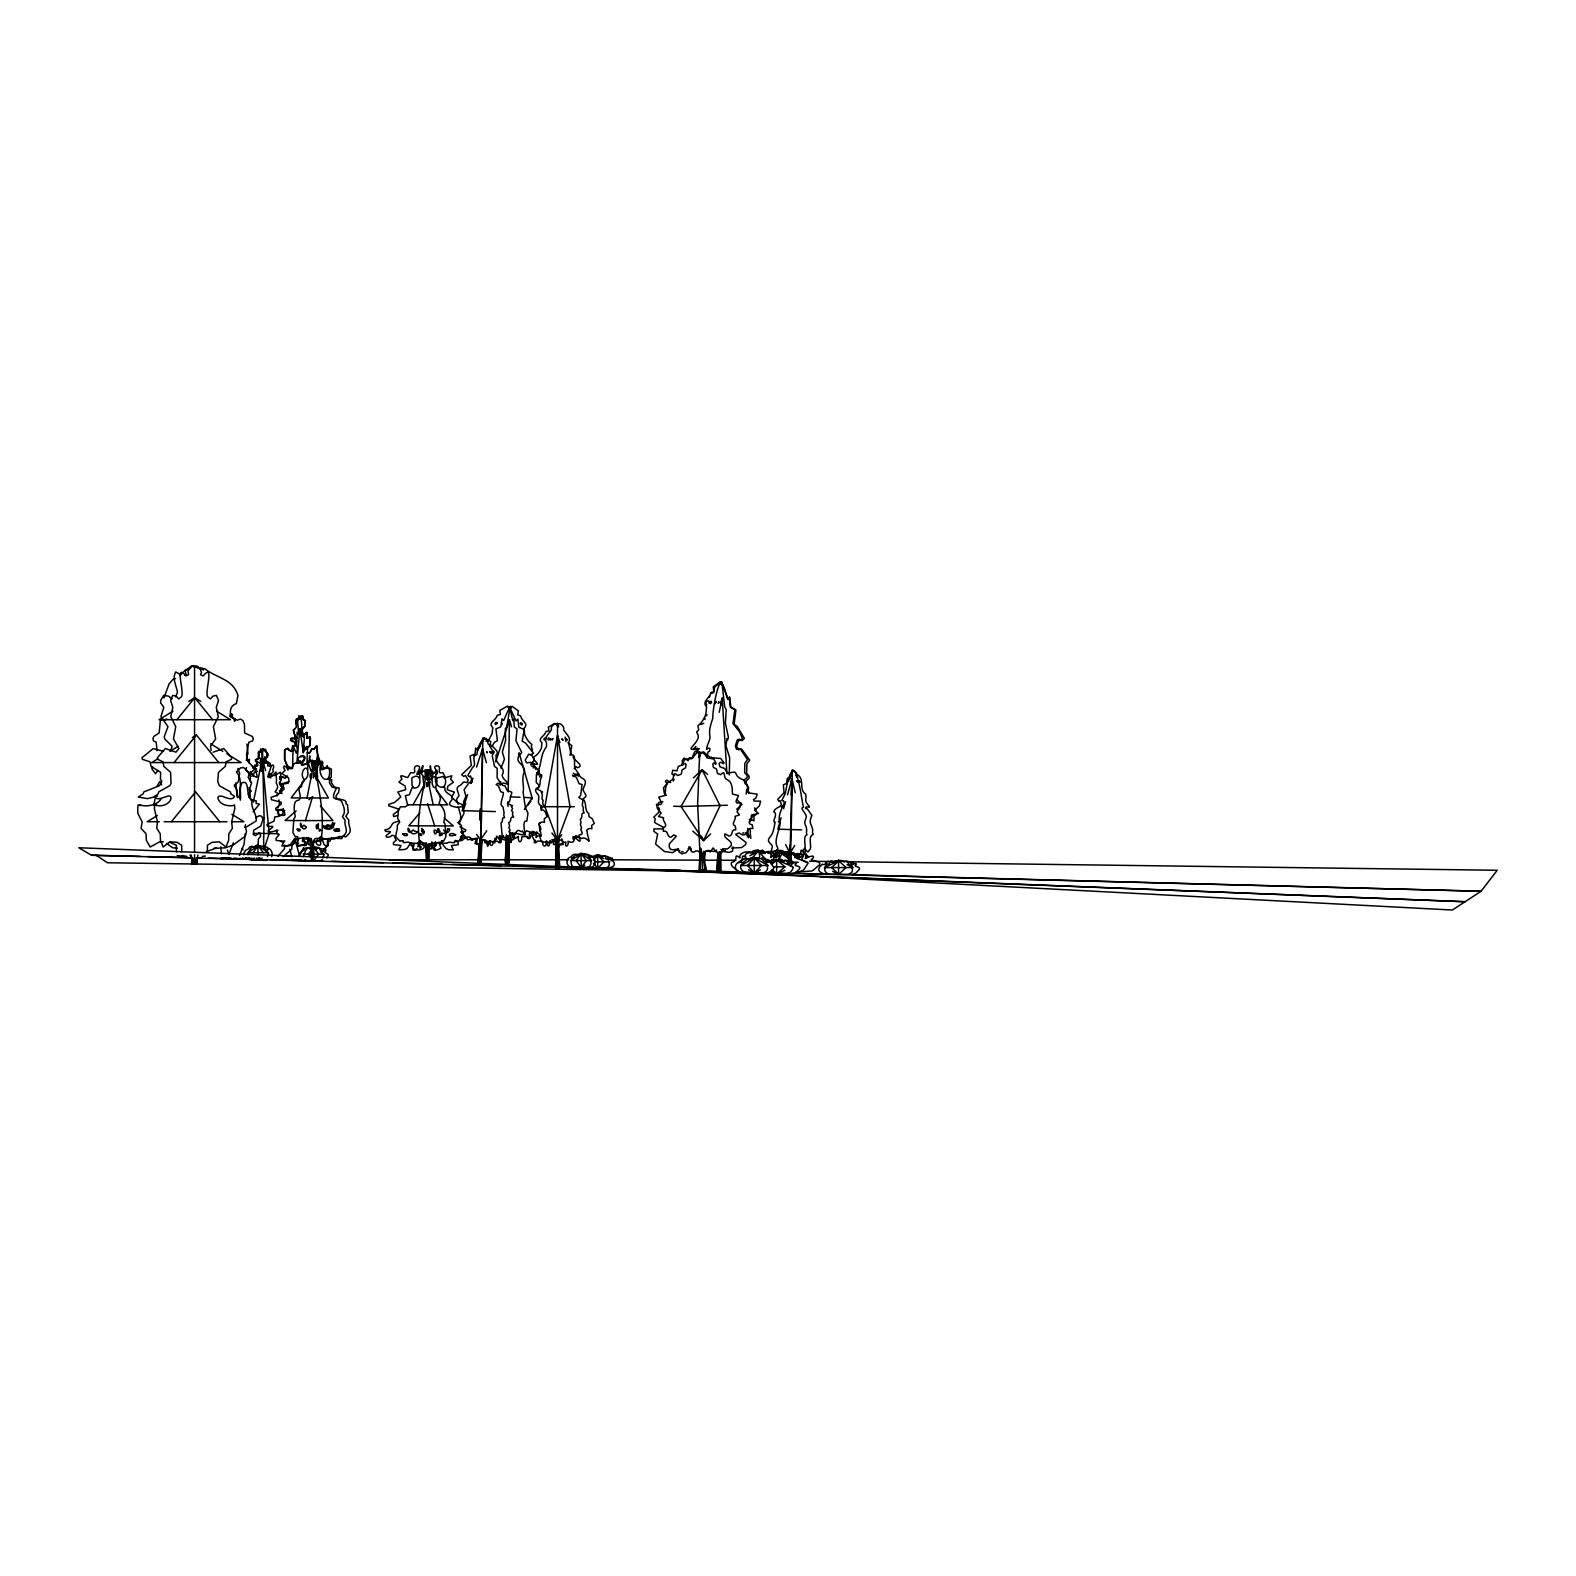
<?xml version="1.0" encoding="UTF-8"?>
<svg xmlns="http://www.w3.org/2000/svg" width="1576" height="1576" viewBox="0 0 1576 1576"><rect width="100%" height="100%" fill="white"/><g stroke="black" fill="none" stroke-linecap="round" stroke-linejoin="round"><path stroke-width="1.5" d="M306 749.191L309.92 745.842L310.511 738.829L310.019 736.544L306.749 738.159L306.887 732.367L303.971 735.243L302.75 734.554L302.159 728.447L305.173 725.649A2.285 2.128 -88.5 0 1 305.153 722.754L305.311 720.685L302.75 719.365L302.848 716.272L301.036 715.957C301.843 721.414 296.071 716.686 295.677 721.178L296.386 727.225L293.333 730.18L295.874 739.597M319.967 840.461C323.671 849.661 311.969 844.086 317.899 839.24M480.956 835.635L481.015 836.482M229.741 716.272L230.648 713.869L230.923 717.612M579.377 836.698C582.234 847.238 575.713 835.93 572.896 836.797M758.017 849.897C764.222 866.445 751.023 852.715 749.408 860.082M782.799 861.323C786.483 859.038 791.841 861.343 792.413 862.643C788.965 867.411 795.88 859.688 796.254 863.786C791.704 866.406 801.495 865.322 799.662 868.711L795.604 872.769L791.566 873.754M789.852 861.855L790.285 853.778L790.108 857.994L790.147 856.832M791.999 788.197L791.113 834.492M792.098 781.105L792.098 784.139M192.863 857.915L193.336 864.239M229.446 857.856L226.648 858.605M300.346 859.669L296.052 860.358M425.343 778.111L424.239 787.941L422.939 777.992L423.826 776.357L425.343 778.111L425.185 770.25L426.919 779.785L427.884 769.64L428.692 771.629M482.611 752.008L482.749 750.944L482.571 752.54M718.38 870.425L718.774 852.557M790.522 851.395L790.6 849.72M790.659 850.114L791.014 837.092M263.803 848.459L263.606 837.27M303.912 779.096C298.652 773.363 307.497 761.661 307.872 772.673C308.305 781.243 300.957 778.209 301.587 786.7C295.244 787.586 303.419 796.609 298.691 800.293C292.525 799.682 294.042 811.896 295.342 816.526L293.826 818.988L292.919 832.542L295.539 837.171A4.886 2.443 -89.7 0 1 297.687 836.915C296.603 840.166 300.563 837.349 302.316 838.255L306.296 839.181L308.147 837.585L307.734 840.816L312.245 841.702L311.91 856.871M719.917 851.769L719.759 871.626L717.907 871.508L718.518 852.498M230.608 857.876L221.27 858.526M230.805 857.896L220.384 858.447M261.852 771.275L262.049 751.555L263.251 749.092L266.896 753.348L266.58 756.874L264.138 758.706L264.61 763.375L267.959 761.681L267.821 766.133L270.501 764.892A3.231 2.443 -88.5 0 1 270.816 767.354C269.122 773.698 264.216 781.499 273.475 774.722L275.958 771.925L276.549 780.672C274.815 785.144 280.922 784.887 275.071 791.743L277.534 793.142L277.021 795.959M322.942 860.989L291.343 860.299M301.371 859.669L291.442 860.24M427.273 860.004C428.357 853.916 427.313 840.835 423.905 843.318C422.092 840.993 419.984 844.125 420.398 841.032A4.57 1.182 90 0 0 419.354 841.21C416.852 822.317 420.26 803.287 423.629 787.133M480.306 819.481L480.365 810.222M413.582 787.173L412.006 785.478L411.888 778.032C422.604 769.935 422.604 791.96 412.124 787.468L409.445 794.678L405.327 795.663L407.672 805.297L405.15 806.873L400.363 806.794L398.393 811.029L397.684 818.476L399.733 821.982L397.191 825.568C397.782 829.193 396.482 830.985 395.99 834.689L395.812 836.895L400.068 841.288A4.57 3.96 89.4 0 1 403.515 841.091C401.683 844.835 407.967 840.402 410.115 843.061L417.443 843.377L419.216 841.82C422.407 849.031 431.883 839.614 426.564 860.004M480.365 841.978L480.483 840.894L480.266 846.076L481.468 819.441M511.747 839.732L511.038 842.668L511.057 838.629M600.259 856.792C597.954 852.931 593.62 857.817 592.438 856.379C585.799 858.605 595.59 855.236 593.423 858.112C595.669 859.885 596.752 866.209 590.645 867.47L571.812 867.47C563.597 865.815 567.498 855.019 571.832 857.62C569.606 855.866 575.575 852.458 577.092 855.256M286.871 765.365L284.507 759.396L284.547 750.077L287.738 748.364L291.383 751.417L292.663 745.881L294.909 746.059L295.599 744.64L294.377 741.666C288.408 742.71 290.89 734.514 295.342 739.42L296.347 737.903L297.253 738.888M719.661 851.71L719.405 871.528L718.262 871.607M756.48 814.024L753.86 816.447L753.998 820.86L751.693 819.914L749.152 821.982M790.128 846.036L789.911 858.112M832.01 861.264C828.07 860.24 830.69 867.352 826.691 863.451C825.135 867.982 822.219 871.686 829.429 874.286M264.098 817.688L263.704 837.171M481.488 818.634L482.847 737.962L482.689 741.134M507.984 806.38L508.043 801.573M590.251 857.127L591.808 856.241L589.148 856.576M720.725 871.607L720.528 851.749L720.567 871.567L717.1 871.548L717.907 852.518L716.962 871.508M790.206 853.995L790.364 855M263.488 859.767L252.731 860.141L251.667 857.994M790.482 851.552L789.931 856.457M791.053 835.575L791.073 834.472M476.563 767.098L482.532 748.758L480.542 842.707M508.181 791.96L509.462 719.759L511.53 726.851M207.343 851.828L207.461 845.229L211.972 842.352L219.222 841.801L225.959 847.021L228.658 840.303L228.855 833.743L232.362 828.365L231.633 821.884L234.765 808.724L234.528 804.942L232.657 805.671C226.629 806.242 219.202 804.469 217.784 797.535C220.482 792.728 228.402 801.278 233.386 797.968L234.528 796.294L230.923 793.969L230.411 791.881L219.32 785.695L217.705 781.322L218.512 772.339L225.348 766.35L225.998 761.878L231.436 759.317L231.751 757.741L223.772 748.561L213.115 752.185M309.782 839.24C312.541 845.485 306.63 848.203 308.482 838.905M313.604 841.584L313.171 857.679M485.034 842.569L484.403 840.047L482 839.752L480.719 864.633L478.375 864.574L479.045 849.937M479.557 864.613L480.286 839.85L476.582 834.413M790.679 783.351L791.979 778.8L790.049 853.365L785.616 844.578M249.067 787.527L250.742 791.546L248.338 794.127L249.146 797.239M507.728 861.264L507.649 864.83M561.608 843.436L558.18 845.031L558.85 868.278L558.515 842.963L559.657 839.85C564.11 840.579 562.002 843.14 565.942 842.077C564.11 848.656 569.212 846.45 568.069 841.249C578.156 846.292 571.497 831.123 579.042 837.408C577.663 831.813 585.228 837.861 580.677 829.469C583.317 827.695 578.885 825.174 581.032 822.554L580.283 819.303C583.514 817.865 579.85 812.408 584.144 813.078L583.337 810.97A4.038 2.857 -90 0 1 583.494 807.661L582.293 805.553L582.943 799.997L578.786 797.456L580.658 795.427L582.076 784.533L579.042 783.666L576.422 777.342L573.763 775.747L575.772 774.013L578.392 776.141L579.121 774.565L574.629 767.926L574.432 757.209L573.428 755.18L571.379 754.963L568.503 742.749C572.127 737.785 565.173 733.49 563.519 729.491C565.39 726.93 558.436 720.508 556.998 725.551M792.196 779.115L792.255 770.014L792.275 772.595M790.541 849.76L790.443 852.557L790.62 849.267M315.062 769.364L317.012 767.65L317.603 777.342L316.224 779.943L315.239 760.952L313.447 771.058L312.363 760.144L311.398 762.922L312.678 769.049L311.083 771.058L307.497 760.952L307.832 769.364M426.643 849.661L426.978 860.772M479.892 848.676L479.616 859.058M506.684 862.151L506.448 834.788M532.491 762.055L534.303 765.227L533.299 767.926M699.232 756.224C699.192 748.876 705.575 753.545 706.895 757.859L713.81 759.021L716.134 763.414C715.346 766.547 714.736 760.4 712.785 764.084L713.396 767.354L716.568 769.127L717.395 773.402L720.764 774.683C726.359 768.576 722.576 778.721 727.186 779.568L729.984 781.657C732.938 786.109 732.032 790.541 732.505 794.068L738.455 795.585L735.953 801.514L736.918 803.031L740.779 802.676L740.011 807.286L736.957 811.66L739.459 814.93L734.987 816.368C736.859 819.165 730.22 824.327 735.283 826.041L735.834 829.803C730.437 829.055 733.47 835.674 729.077 836.088L725.098 833.881C722.379 838.629 733.431 840.284 731.047 845.8L727.659 848.873L722.734 848.814L722.281 852.104L720.094 853.089L716.312 852.045L713.041 847.908L710.421 851.907L707.762 850.764L704.314 851.769L703.625 860.772L705.063 869.755L700.374 869.716L700.512 849.74M789.852 860.161L789.793 862.289M791.034 836.245L791.053 834.689M804.587 849.503L804.607 848.341M792.058 785.478L792.019 786.897M480.325 808.744L479.912 820.15M541.336 810.458L540.883 806.715L544.035 806.479L542.971 804.115A4.452 3.861 86.6 0 1 543.247 800.47C540.075 798.145 544.134 795.525 541.356 792.807L542.656 792.019L537.081 788.985C541.849 785.754 538.834 780.987 541.592 777.027L541.75 774.939L536.687 772.555M791.802 781.302L791.664 783.942M479.971 846.174L480.03 840.757M499.592 837.585L500.774 842.451L501.05 837.289M561.864 838.787L563.262 844.46L560.307 844.933C555.973 847.001 560.642 862.052 559.401 868.278L555.599 868.278L556.092 842.963L554.457 839.85L551.777 839.791M789.812 850.311L789.537 854.074L789.812 845.347M428.16 843.85L427.864 860.772M791.428 795.506L791.979 778.8L795.23 792.728M192.489 864.239L191.287 854.98M422.585 843.653C428.593 850.016 415.729 851.67 412.459 848.085L414.212 844.756L410.725 842.963L406.943 848.538A8.55 8.254 -88.5 0 0 404.618 849.543L398.846 849.799L401.053 845.504L393.507 844.598L393.409 842.687L396.246 840.205C394.236 838.511 396.009 834.985 392.01 835.398C390.848 836.876 385.352 838.708 386.14 835.536C396.6 828.03 384.642 834.177 384.997 829.803C391.813 829.528 390.868 823.598 394.158 822.475A13.77 13.297 -88.5 0 0 398.925 820.761M481.251 742.808C479.045 751.299 477.489 745.96 476.996 754.668C470.003 755.436 477.666 764.951 472.701 767.276L467.895 775.274L469.313 776.85L470.574 775.944L472.189 781.558L470.968 783.095L469.234 782.484L464.073 789.734L465.925 796.294L463.383 802.085L465.728 803.366L463.62 809.473L463.955 813.433L459.187 823.105L461.512 825.686C460.842 829.39 462.32 831.064 462.832 834.827C463.403 837.624 459.522 840.56 458.281 841.407A4.57 4.413 -88.5 0 0 454.42 841.19C456.469 844.972 449.377 840.481 447.072 843.14L438.877 843.416M509.028 839.811L508.733 864.81M514.19 834.689C515.667 842.274 511.156 835.812 512.811 832.798M658.472 807.365L659.635 809.434L658.453 812.605L653.764 817.195C657.487 819.284 652.425 821.667 655.715 823.204L663.279 827.262L662.019 828.956L653.961 828.858L653.882 831.419L657.665 834.059L655.577 844.066L664.363 851.493L672.716 852.695L678.468 848.637M791.329 794.481L791.664 784.218M714.558 703.822C715.543 703.251 717.316 698.838 715.228 703.664M432.119 778.13C440.531 770.112 436.04 796.826 432.238 784.099C432.415 780.061 431.154 776.022 432.691 772.181C431.568 767.019 429.618 778.327 429.46 779.706C425.52 778.741 431.489 765.66 423.885 770.999C407.317 781.164 426.564 765.266 416.399 765.818C411.297 767.729 418.822 774.289 410.686 772.634L407.77 777.539C404.461 777.106 397.979 772.89 401.998 779.115L398.886 782.129L405.012 785.971L405.761 789.675L397.782 791.999L400.796 796.983L394.552 802.46L388.878 804.331L388.681 805.809L398.255 808.921L398.334 810.714L393.271 814.556L393.724 816.604L397.27 815.619M505.443 862.17C504.497 856.359 509.009 841.722 504.911 839.929L502.094 839.299L503.197 835.674M506.723 839.811L506.822 837.92M478.454 861.816L478.769 856.379M790.62 861.855L791.29 853.66L793.516 852.931M478.809 853.857L479.399 843.751L475.026 843.653L476.385 838.727L472.958 838.649M302.75 838.058L304.818 842.254M237.917 768.458L239.631 773.402L238.764 779.529L238.074 782.149L234.194 785.36L236.971 790.009L236.873 795.23L240.596 798.717L240.34 788.138L241.719 782.917C250.722 778.741 244.93 797.83 252.14 800.076C250.091 808.035 257.164 813.61 256.139 821.017L245.541 827.479L246.506 831.675L245.324 836.147L233.169 845.051L225.427 847.809L215.774 848.302L206.357 851.651M279.76 779.391L279.858 776.495L285 778.071L287.285 775.904M506.723 848.341L506.29 864.791M795.033 855.177L794.757 857.6L796.038 856.773M425.678 771.629L426.84 769.64L429.696 772.043L427.51 777.933L431.135 779.726M336.653 837.427L334.565 838.925L323.395 839.161L321.346 837.211A4.886 1.261 89.9 0 0 320.243 836.955C320.657 840.106 318.982 837.309 317.209 838.59C312.481 836.383 312.206 849.149 312.856 856.871M436.769 843.731L434.818 846.726M458.202 804.312C458.045 800.766 454.144 801.475 459.01 795.703C458.163 790.797 454.302 787.645 460.822 785.025L463.639 781.991L466.988 782.523L468.249 780.376L465.531 775.51L463.679 776.357L461.63 774.742L471.362 765.404L470.042 756.125L475.046 753.801L475.637 748.088L477.154 749.526L482.118 739.971L484.659 737.962L490.747 741.626L490.136 744.759L491.791 745.684C493.899 748.206 500.203 752.028 495.928 755.357L496.322 760.322C499.099 766.291 506.054 769.088 502.094 775.136C502.212 779.076 507.984 781.538 507.767 784.237C507.157 784.257 500.203 780.967 502.409 785.301L504.931 785.794L507.137 790.384L511.747 792.235L511.589 793.89C509.087 797.042 511.707 800.943 507.393 803.425L512.476 805.769L511.274 806.4L512.594 808.547L511.53 810.596L512.968 812.467A3.526 3.526 0 0 0 512.692 815.363L513.658 817.215C508.812 816.033 512.535 821.549 508.733 822.534L509.56 826.238C506.92 828.227 512.495 830.276 508.989 831.419L510.407 834.197C512.161 840.343 504.3 831.655 506.802 838.294L504.261 837.979C503.335 833.054 501.129 840.402 499.966 841.052L500.478 842.668L499.08 842.825L497.799 841.269L493.17 841.308C493.249 847.238 489.092 846.627 490.018 841.131L487.26 842.746L487.772 846.174L490.156 841.032L494.864 842.924L494.923 838.333L496.184 839.594L496.578 836.147L499.04 839.259L499.375 835.674L502.251 836.777L500.991 822.869C503.926 821.766 500.794 816.821 504.596 817.629L503.926 815.738A3.526 2.561 89.9 0 1 504.143 812.861L502.961 806.774C499.001 805.198 502.429 799.288 503.276 794.245L503.394 792.61L500.715 791.704L498.509 786.069L496.144 784.553L497.996 783.134L500.281 785.104L500.971 783.764L497.11 777.776L497.189 768.399L494.49 766.31L492.204 755.515C495.356 751.831 490.629 749.349 489.584 745.271M262.148 857.974L260.926 860.358M479.124 848.715L479.36 843.712M298.376 719.543L300.563 718.065M320.854 769.344L326.291 767.532L329.463 769.305C331.295 785.991 318.096 779.785 320.243 766.35C325.739 757.268 314.471 763.848 316.894 770.171M245.541 824.681L244.773 827.42M477.626 750.55L477.883 747.615L478.139 749.565M421.816 772.673C424.693 757.623 421.639 770.999 418.861 772.713L418.605 773.974M296.879 762.705L299.854 728.782L301.489 735.894M799.564 854.231C804.509 857.147 803.504 851.296 805.119 852.537C806.242 845.504 806.735 855.847 809.473 849.937C812.881 848.046 807.01 836.166 813.255 834.433L812.586 832.916A3.349 3.349 0 0 1 812.783 830.572C811.857 823.322 808.055 823.913 811.896 815.442L807.326 808.882L805.592 808.488C805.159 804.371 813.058 810.34 807.424 804.193C804.233 800.628 806.853 797.614 805.631 794.107C798.362 789.182 805.178 778.958 797.22 774.584C789.95 761.878 786.404 788.808 785.144 793.871L781.814 800.391L783.666 800.923L784.218 803.405C782.228 807.444 776.87 817.747 780.219 823.243C778.721 833.192 773.343 841.308 777.855 848.085A6.856 4.728 -87 0 0 777.244 851.808C775.924 857.935 780.475 847.277 783.666 851.552L784.159 853.168L787.448 852.064L786.503 856.063L789.517 856.142L789.182 862.269L789.497 856.103L787.468 856.024L788.079 851.808L781.499 852.931L780.77 851.316C777.244 848.282 774.171 857.364 777.5 855.729L775.293 857.639L781.184 855.039L779.234 858.841L781.795 859.59L782.366 861.461M321.819 769.856L327.867 767.453L331.413 769.206L331.255 777.185L328.616 778.977M436.276 778.17L443.053 776.515L445.516 779.391C447.032 792.275 433.144 787.626 435.626 776.633L436.887 770.309L433.203 773.737L431.903 777.421M706.915 757.17L708.077 751.85L709.495 751.299C711.603 745.527 706.363 749.329 706.56 749.29C706.639 745.33 709.791 741.488 710.027 737.115C708.55 729.846 710.973 724.014 712.884 717.986C711.958 713.967 719.464 667.81 723.384 688.436M430.938 771.314L430.346 765.759L430.504 771.629M220.699 846.883L221.507 853.818M508.221 835.694L508.004 839.831M721.473 705.299L722.202 698.109L720.843 702.738M431.253 844.027C433.164 852.754 427.391 848.676 430.169 843.672M409.898 842.845L411.553 845.997C416.576 843.653 409.327 852.439 415.69 849.661A8.55 4.275 -89.7 0 1 416.891 848.637M536.864 831.773L536.096 833.743L533.712 831.419M260.986 771.078L262.266 758.962L265.654 770.664M307.596 764.577L308.463 763.178M308.916 762.272C312.481 755.239 318.391 771.629 321.622 761.011L323.021 762.942L321.13 766.31L321.819 769.305M429.499 843.83L428.593 860.772M317.544 755.357L316.559 745.862L313.565 749.447C310.354 747.221 311.083 755.456 307.123 752.816L310.078 752.678L311.693 748.955L313.742 749.329L316.796 745.724L317.781 755.219L316.106 761.72L317.722 762.449L318.332 760.538L319.711 761.622M511.767 837.861C511.865 835.516 514.032 837.25 513.717 839.535L508.181 839.437L508.26 862.19M304.464 843.672L304.306 845.701L305.961 845.485A9.161 2.364 89.9 0 1 306.63 844.421L308.206 838.491M299.144 733.648L299.854 728.782L303.321 753.033M749.033 793.201L747.221 786.109C742.197 777.855 754.136 780.849 746.65 773.304L746.906 763.789L749.683 760.184L741.685 749.112L740.03 749.171M327.552 840.875L327.335 845.82C322.095 852.99 319.396 845.425 312.718 847.553M327.906 840.638L327.709 845.603L324.242 849.385M788.946 862.289L787.98 851.69M301.745 735.834L301.784 728.644M704.925 719.523L705.083 718.479M239.493 855.512L244.083 844.244L245.167 833.586M266.639 761.523L264.65 756.815M461.847 835.654C458.813 848.124 465.452 832.758 470.889 838.136L471.598 840.106L477.292 838.432L476.582 843.79L478.316 843.79M284.665 844.953L284.468 848.774L277.908 856.359M301.824 730.259L305.094 726.142M702.6 869.656C701.694 849.503 700.414 833.783 699.35 869.794L706.403 869.656L704.314 860.713L705.457 851.67C709.003 848.065 713.495 853.877 716.627 850.154M296.505 719.05L296.623 725.019M320.618 763.198C314.767 745.31 319.77 762.942 317.131 768.497M559.933 742.473L557.51 735.598L544.902 806.695L557.51 840.52L561.706 834.886M257.893 765.187L255.253 759.967L258.484 757.76L258.641 751.457L262.305 751.732L262.502 748.797L264.079 817.688M540.647 822.573L539.071 824.307L540.903 828.818L540.135 831.045M532.412 831.301C532.353 837.683 529.162 828.7 529.3 836.344L529.871 838.393L528.334 838.55L526.916 836.58L521.873 836.56C522.03 844.046 517.42 843.101 518.425 836.304L515.431 838.314C512.574 837.979 516.16 832.916 511.215 834.571M438.896 831.458L440.177 831.202M306.985 798.027L312.6 769.935L328.419 798.008L291.146 797.909L304.01 781.125M253.362 802.164L262.266 758.962L269.161 833.428L264.335 848.44M530.679 764.833L531.467 763.414C536.431 764.202 540.371 766.054 534.382 760.341L531.191 754.116M719.208 712.293L722.202 698.109L726.93 773.56M743.774 832.778L742.67 833.133M283.128 856.674L291.777 849.188L292.013 845.366L294.436 843.16L293.904 840.973M533.121 832.62C531.329 839.299 538.5 830.158 535.958 837.408C543.503 831.123 536.845 846.292 546.931 841.249C546.695 847.967 550.201 847.317 549.492 841.151C554.043 845.8 550.497 838.649 555.343 839.85L556.505 842.963L556.17 868.278L556.86 845.78L556.742 844.421L553.432 844.46L554.417 838.787M788.552 781.44L788.946 778.071L789.044 779.273M794.304 853.483L794.954 855.295L796.845 853.975L797.338 857.974L799.584 853.759L803.839 854.665C810.537 852.025 802.026 858.428 807.601 855.709L808.074 856.654C797.889 862.525 817.53 851.493 812.763 858.605C806.597 861.501 822.711 860.122 819.421 864.988L812.31 870.878L795.545 872.316M296.012 745.35L297.096 740.621M298.75 733.51L299.854 728.782L300.267 733.648M460.625 837.388L460.153 840.816L462.241 837.723M280.429 793.339L281.868 786.582L279.582 782.287M280.173 793.477L281.198 788.67M796.372 854.941C798.776 853.502 800.431 856.851 800.844 851.71C800.982 846.706 803.878 856.477 803.327 849.444C807.858 850.981 801.711 836.364 806.991 834.709L806.538 833.192A3.349 2.423 89.9 0 1 806.695 830.847C806.991 825.312 803.051 824.366 805.691 818.85C808.921 814.713 798.244 807.739 803.445 807.227C801.967 801.14 800.234 785.656 796.865 775.963M486.314 840.52L485.881 842.214L487.26 842.746M479.163 747.654C480.01 741.488 487.004 733.923 488.048 743.714L489.939 745.665M535.249 840.244L535.19 842.254M801.711 829.843L777.874 829.212L781.085 817.747M783.646 808.587L785.577 801.711M787.507 794.836L791.979 778.8M500.4 783.449L500.833 781.913M489.112 840.954L487.398 845.76L487.299 841.249L485.29 842.845L484.423 840.146L481.448 840.717L480.66 864.574L478.316 864.515M152.498 766.704L151.887 768.911L155.551 773.737L157.856 770.467M234.292 720.941L234.489 718.853L232.066 717.553M296.13 810.891L285.118 820.466L305.429 820.604L312.619 796.55L308.955 799.741M419.925 778.13L419.393 770.27L423.846 777.401M789.3 779.391C791.132 777.362 790.856 768.635 794.363 771.137M272.786 775.963L270.776 774.328L268.137 776.594M314.609 770.29C310.236 770.565 317.958 755.062 311.477 762.764M260.119 765.975L262.266 758.962M463.048 831.123L462.438 833.862M197.847 854.98L196.645 864.239L191.622 864.239L191.858 857.955L189.928 854.98M256.947 760.065L257.834 758.942M234.844 721L235.08 718.912L232.381 717.592L232.46 714.499L230.569 714.184L232.145 714.48M495.376 811.561L462.359 810.655L467.599 794.6M471.322 783.154L472.82 778.564M495.691 761.898L509.462 719.759M464.112 803.228L462.359 810.655M471.027 782.799L472.564 778.268M429.007 783.587L429.559 782.07L429.578 786.582M274.638 775.609L280.37 772.181L281.395 779.49L279.484 783.745L281.316 785.065M175.704 696.947L177.497 692.041C176.216 685.639 172.06 678.271 175.685 671.947L180.767 674.705M691.805 758.706L694.563 751.988L698.365 749.999L697.597 748.245C680.517 752.776 702.6 741.744 697.498 733.884L696.69 732.052L698.72 729.846L697.872 725.728C701.734 722.813 703.507 719.759 705.851 714.46L706.58 707.053C701.675 701.221 709.436 698.857 710.815 692.613L713.79 691.608L713.278 686.88L720.409 681.817L724.605 688.87M300.563 717.178L302.809 716.292L302.789 719.345L305.389 720.646L305.153 722.754A2.285 2.108 88.9 0 0 305.094 725.689M233.346 842.825L228.953 854.31L227.338 850.035M500.991 768.162L504.438 759.258L502.35 751.969L505.64 740.464L505.305 728.723L506.802 726.733L510.269 706.206L511.136 708.176M417.876 846.785L419.748 843.022L420.004 847.179M309.566 762.134L309.723 755.869L309.093 761.779M258.976 857.896L257.4 859.255L256.336 857.974M316.067 773.658L316.165 778.347M700.69 724.487L703.743 723.325M314.077 765.7L314.767 764.084M459.463 824.622L459.246 822.731L457.592 822.613M253.125 811.817L259.449 804.134L256.021 803.386L256.238 800.825L250.86 800.017L249.343 789.477L251.628 783.036L248.161 777.283L249.363 773.264L245.876 769.797L246.526 767.63M481.33 742.552L484.147 737.982L488.245 741.409M720.882 684.122L721.867 681.915L724.724 706.777L726.221 709.889L725.413 723.226L728.427 737.351L727.659 739.774L727.048 738.455L725.925 745.684L729.668 757.839L729.235 774.978M492.48 753.426L492.52 751.122M311.615 845.406L310.334 848.637M441.477 841.072L442.009 842.786L439.566 844.795L441.122 848.144C431.883 853.128 434.267 847.139 435.37 841.939M690.583 847.12L688.141 848.755M281.651 784.336L282.931 783.883M298.061 844.027L298.534 842.983M688.18 759.967L689.461 757.603L691.096 758.726M673.267 781.066L674.134 779.194M781.46 807.523L782.681 805.533M300.602 853.956L303.636 847.455M692.77 831.104L703.625 840.56L720.055 805.71L702.128 769.679L693.42 777.914M327.572 767.768L327.256 765.64L325.168 768.477M157.127 786.03L159.728 781.499L161.678 784.868M746.118 794.048L746.807 789.162M248.969 762.981L249.422 759.277L247.865 760.814L246.191 760.065M709.279 697.144L709.85 695.942M758.017 859.393C762.39 858.23 755.554 857.837 751.476 857.718C751.969 861.914 748.226 856.97 747.063 859.097C746.906 860.673 733.648 866.209 745.507 872.946M304.207 837.447C299.834 842.392 308.935 841.131 305.823 845.051C302.966 844.145 297.155 848.243 296.386 844.125L298.238 840.56L294.515 838.649L290.457 844.598A9.161 8.845 -88.5 0 0 287.975 845.682L281.809 845.938L284.153 841.367L276.096 840.402L275.997 838.353L279.208 834.531L276.824 833.29L277.159 830.65L268.55 832.404L268.196 830.71C279.385 822.652 266.6 829.232 266.994 824.583L274.027 821.096L274.815 816.841L276.785 816.723A14.736 14.223 -88.5 0 0 281.868 814.89L284.704 810.458L275.761 809.867L275.82 808.232L281.237 804.134L281.158 802.223L271.407 799.741L271.131 797.318L277.179 795.309L283.877 789.438L283.995 787.645L280.39 785.656L280.646 784.099L289.176 781.617L288.369 777.658L281.809 773.56L285.138 770.309L283.483 767.768L284.31 765.837L288.329 768.635L291.324 768.635L294.436 763.375L299.302 762.37L297.864 758.627L300.543 756.086C313.506 754.175 292.387 770.585 308.541 762.922M259.39 757.82L258.326 758.864M303.262 837.486L302.375 841.072L305.606 842.411L305.626 844.322L298.396 845.603M407.514 804.903L413.05 804.765L424.279 784.769M733.037 846.844L731.776 848.42M698.759 757.485L699.803 751.91L700.079 756.185M794.639 845.524L790.049 853.365L789.852 850.213M710.441 703.704L711.584 702.384M294.062 748.777L293.353 750.629M257.577 771.156L254.386 772.102L252.987 776.357M246.565 757.209L247.944 753.564L246.92 744.089M283.463 785.183L281.887 789.497L279.405 790.856L282.124 793.437M524.394 809.591L532.117 797.771L519.075 752.855M709.456 703.448C712.056 697.735 705.634 705.969 711.465 701.32M710.146 758.351L711.308 757.11L712.785 758.292M528.137 805.001L530.876 800.982M480.148 840.343L486.767 830.769M507.866 706.895L510.033 708.688L512.811 720.685L513.835 718.853L514.269 726.891L517.066 728.979L515.904 740.681L521.695 752.382L520.336 754.451L519.213 753.367L518.327 757.268C516.022 763.158 524.138 763.572 524.532 771.255C520.907 779.411 524.513 785.656 523.134 792.314L525.379 807.7L527.999 813.137L526.817 821.135C519.489 819.205 529.438 844.815 522.503 831.084C520.809 833.31 518.8 827.814 516.219 831.872L515.47 834.394L510.348 832.62L509.954 839.85C506.842 843.396 509.954 855.689 509.206 862.249M171.075 750.452L172.02 746.157L164.731 738.967L164.278 736.583L167.962 726.654L160.929 716.647L163.825 707.328L160.693 702.955L160.653 700.473L163.648 695.39L168.573 696.139L172.079 698.917M602.347 856.635C608.139 853.739 603.667 862.249 608.139 857.896C607.568 861.382 612.375 865.894 605.617 868.218M322.272 859.59L320.125 860.989M798.421 854.822L797.653 856.615L799.603 856.654L797.279 858.467L803.465 855.985L801.416 859.61L808.094 863.215L803.386 870.267L797.594 872.316M474.081 755.85L475.105 754.628M161.146 798.855C157.285 805.553 145.445 807.227 139.85 804.745M708.432 700.827L705.871 701.852M785.518 851.887L785.577 854.428L789.438 852.478M252.968 852.715L258.129 845.859L268.452 852.715L247.806 852.715L258.129 845.859L263.291 852.715M313.506 847.277L308.344 854.133L313.506 860.989L318.667 854.133L313.506 847.277L316.953 849.562M297.096 718.715C301.449 722.025 300.681 710.973 301.114 719.326C302.966 728.861 300.011 736.425 303.518 736.938L304.188 736.485C305.192 739.932 300.799 759.415 304.897 749.25C310.452 737.785 304.877 765.719 308.305 762.449M752.658 854.133C750.452 847.77 759.297 852.202 762.311 850.745C761.917 855.67 771.038 848.361 771.787 853.207L776.239 853.877L776.594 851.079A6.856 4.964 89.9 0 1 776.613 849.957M706.265 715.839L707.092 714.795M292.387 750.097L291.284 751.476L288.723 750.077M176.926 719.7L194.774 697.695L200.704 701.359M174.069 762.587L196.429 735.007L218.768 762.587M171.429 821.726L195.601 791.901L219.773 821.726M729.018 699.862L729.53 696.966L730.87 707.191L735.933 709.988L734.12 724.33L737.075 726.221L744.424 738.395L741.981 740.7L739.952 739.282L737.942 741.922L736.563 746.374L738.789 749.979M492.126 746.354L494.293 742.454L497.405 740.602L495.908 728.88L500.833 726.851L501.936 718.814L503.611 720.646L508.95 708.668L512.161 706.403L518.366 710.875L517.736 714.815L520.553 715.839C521.617 721.256 529.083 723.463 524.158 728.23L524.611 734.514C526.68 739.183 528.413 741.843 531.92 744.463C530.048 747.438 533.575 749.092 532.018 751.338M290.555 738.632L295.933 738.711L293.412 730.121L295.086 728.565M250.032 858.368L248.161 859.393L247.156 858.014M311.24 777.914C309.152 779.667 310.334 770.447 311.142 775.116M254.465 858.053L251.628 859.176L248.535 857.896M419.768 812.861L408.854 825.804L453.317 825.923L444.117 817.964M773.481 855.138L772.989 851.631L778.918 850.232M502.035 723.266L502.054 724.546M254.662 766.586L256.297 766.231M662.826 801.573L658.61 802.558L658.216 805.592M752.028 858.093L758.332 851.079L762.528 853.404M155.039 798.756L153.739 805.356M593.462 860.279L597.934 855.492L603.923 858.684M195.779 864.239L196.251 857.915M591.867 856.576L593.167 856.891M334.841 822.967C326.941 839.279 334.407 811.955 333.383 827.715M574.216 768.773L576.166 766.704L577.466 767.729C585.11 765.581 573.94 760.735 573.034 756.775M254.938 847.218L258.168 844.046L258.385 839.082L260.729 836.186L259.626 832.502L255.47 835.615L253.283 834.433L253.716 830.256L260.67 826.12L262.936 819.678L261.931 816.506L259.666 815.639L255.745 817.589M310.295 848.4L311.201 846.785M577.998 854.881C578.865 852.38 591.67 854.094 590.685 856.753M788.158 851.887L787.488 854.231L789.143 854.409M673.641 806.222L681.009 806.479L703.625 840.56L710.599 833.98M736.701 809.296L741.922 804.351L736.504 799.623M725.413 850.291L723.955 851.119L722.517 849.779M838.806 860.851L831.596 867.568L838.806 874.286L846.036 867.568L838.806 860.851L824.366 867.568L853.266 867.568L847.061 864.692M549.945 739.794L550.871 738.711L550.615 739.971M246.349 858.152L243.886 859.156L242.566 857.738M711.012 693.46L712.648 693.105M283.956 783.942L288.428 783.114M180.117 675.434L185.476 669.958L189.455 669.111M772.082 864.081L776.909 859.944L792.945 866.859M770.881 871.173L776.909 873.754L784.927 866.859L776.909 859.944L770.881 862.525M252.259 766.448L255.726 766.665M536.943 773.54C542.4 763.513 539.563 756.047 546.498 746.63L546.517 742.749C542.873 737.785 549.827 733.49 551.482 729.491C549.669 726.004 557.865 720.193 558.594 726.891M695.922 746.453C690.367 751.831 695.646 748.836 699.429 748.738M300.76 756.854L303.242 756.145L304.464 759.159L300.622 762.823L301.666 765.05L308.069 762.961L310.374 760.223L314.55 762.764M320.401 838.925L322.272 839.043L323.986 844.44A9.161 4.57 -89.7 0 1 325.267 845.524C332.063 848.361 324.341 839.102 329.699 841.505L331.472 838.097M715.445 686.447L720.567 681.856L723.167 684.989L727.777 699.488L729.452 697.4L730.2 706.994L734.849 709.692L732.958 723.522L739.715 731.973L742.454 738.888C739.558 741.823 738.317 736.642 736.662 741.567L735.362 746.059L736.583 749.329L740.109 748.698L747.457 759.593L744.877 763.257L744.64 772.772C751.279 778.583 744.03 777.835 744.049 780.987M284.783 840.934L282.399 842.313L280.39 840.658M267.506 856.556L268.609 853.365L267.231 851.749M322.903 857.974L323.986 854.783L322.627 853.168M738.809 862.761C745.409 860.043 739.459 852.892 745.921 857.502C745.015 855.216 744.424 854.113 748.423 852.852C749.014 851.335 751.003 852.301 752.264 852.124C755.987 856.674 751.772 846.824 760.558 851.493C764.183 847.514 762.902 853.207 765.286 853.187M254.938 846.805C257.302 843.298 262.246 848.183 264.945 846.194C266.62 847.435 269.929 847.671 267.388 850.134C269.122 844.854 274.342 854.881 271.466 856.556M546.005 738.908C542.853 742.316 543.621 736.268 546.143 738.376M774.328 855.965L779.588 852.202L788.217 855.295M196.291 864.239L197.453 863.412L196.941 857.915M714.716 686.545L713.632 692.652M166.642 718.892L165.047 720.015L162.032 719.129L160.338 720.705L159.156 732.938L153.719 736.485L152.971 738.691L153.522 740.956L156.182 742.158L157.107 750.688M587.848 867.47C592.694 865.46 590.823 860.161 589.976 857.58C587.671 856.635 589.266 857.245 587.04 854.96C585.208 855.197 580.697 851.533 578.924 855.098C577.643 853.345 573.309 854.842 574.413 857.482C571.871 855 568.365 865.263 574.511 867.47M798.303 853.739C795.348 851.808 796.471 859.984 795.21 856.911C795.171 852.636 793.083 855.886 791.329 852.872L790.364 861.836L791.388 852.951L793.142 853.286L793.418 855.177M584.657 865.185L581.229 867.47L576.067 860.614L581.229 853.759L591.532 860.614L570.906 860.614L581.229 853.759L586.39 860.614L581.229 867.47L581.051 852.99M313.683 766.527L312.462 769.049L314.116 769.935M285.492 856.044L289.689 856.32M172.966 711.131L159.097 719.7L230.431 719.7L216.562 711.131M188.825 701.359L194.774 697.695L212.602 719.7M157.817 758.824L151.71 762.587L241.128 762.587L226.905 753.82M170.011 751.319L178.127 746.295M192.351 737.529L196.429 735.007M157.324 815.521L147.238 821.726L159.334 821.726M753.643 814.359L751.22 815.738L751.358 820.131L749.23 819.244M532.865 761.681L534.481 760.341L533.555 757.209C537.16 754.983 539.09 752.757 541.376 748.442L541.967 742.749C536.845 738.198 544.666 736.662 545.926 731.619L548.921 730.791L548.31 727.186L554.89 723.364L558.515 726.28M780.612 850.232L779.943 851.335L779.371 850.429M763.375 872.946C770.979 870.011 766.192 864.121 765.266 860.082M537.771 774.722L541.12 774.959L539.504 777.027M739.44 861.619L743.636 859.275M749.94 855.748L758.332 851.079L767.768 861.619M184.727 675.415L186.145 674.626L185.101 670.805L191.425 665.978L204.998 668.815C216.326 678.074 233.13 678.941 237.917 695.39L236.439 703.625C227.791 705.91 228.638 719.07 237.424 720.055L240.576 719.129L242.94 720.705L244.418 724.152L244.635 732.938L252.318 736.485L253.362 738.691L252.613 740.956L248.85 742.158L246.526 754.805L247.649 760.932L254.918 768.911L249.717 773.737L243.669 767.532L240.439 767.926L236.361 771.964C242.192 778.288 240.084 787.271 239.493 794.895L240.379 800.155M760.42 869.755L754.49 872.946L748.561 869.755M326.862 857.974L328.399 854.783L324.932 852.34L325.996 849.858L322.784 851.552L323.809 849.661M278.164 809.473L278.893 814.95L283.109 815.501M593.955 857.62L597.934 855.492L603.923 861.855L597.934 868.218L593.462 863.451M259.351 755.495C256.789 749.841 263.428 753.249 263.547 749.112L265.517 749.368L266.896 752.757C269.437 753.249 267.9 758.548 264.729 758.726C263.488 766.291 268.925 760.42 270.461 763.887L269.634 766.251L273.141 765.05A3.231 3.231 0 0 1 273.574 767.512L272.825 769.896C275.347 774.072 265.438 773.56 269.969 777.539L270.993 777.914M283.463 809.217L279.582 809.67M285.985 777.598L279.602 776.653M245.442 857.974L242.29 859.196L239.946 858.191M766.527 851.966L768.103 851.454L767.748 853.207C772.082 852.34 770.191 855.374 771.787 855.729C766.822 861.185 777.658 850.902 773.717 858.073C772.023 859.708 777.224 860.851 778.426 859.787C780.514 860.634 781.952 861.126 785.104 860.338C789.714 861.402 785.065 865.559 790.561 862.821C786.7 866.367 795.269 865.657 792.472 869.322C788.847 877.477 776.298 872.493 768.891 873.754M780.908 872.04L784.927 870.307M845.071 861.422C851.099 860.831 845.78 867.056 851.099 863.648C850.784 867.095 855.866 872.119 848.085 874.286L825.647 874.286C815.009 871.666 819.205 866.977 822.376 864.16C827.124 866.623 823.322 859.432 831.478 861.993M775.274 853.739L779.588 852.202L793.615 862.269L798.303 862.269M683.058 851.73L681.679 851.67M852.025 874.286L855.65 873.321L859.314 869.381C861.205 866.288 852.36 867.036 856.044 864.85C857.777 860.535 848.124 868.218 853.64 863.274C852.577 862.584 848.144 861.245 846.214 861.225C842.589 862.072 835.516 859.019 833.034 862.328M696.631 752.54L699.311 751.91M844.125 862.21C844.184 859.984 835.635 859.885 835.93 861.58C834.472 863.431 832.069 859.826 831.241 861.993M699.803 849.72L697.636 803.996L699.645 753.84L703.467 751.831L710.284 757.603L720.665 758.489L724.093 762.784C722.872 765.818 721.611 759.79 719.05 763.611L719.956 766.842L724.684 768.497L727.344 773.52C740.07 769.797 732.485 774.466 740.503 778.544L744.64 780.514L746.374 783.508L748.797 788L746.827 790.738L748.324 792.866L757.209 794.146L755.889 798.047L753.505 799.584L754.136 801.061L760.617 801.16L759.435 805.789L754.805 810.281L758.489 813.472L751.791 815.068C754.392 817.609 744.896 823.815 752.146 824.74L752.934 828.484C746.078 826.986 748.403 835.063 742.729 835.044L738.967 832.936L735.618 834.394L746.039 842.49L745.566 844.697L741.567 847.573L733.096 848.006L732.367 851.316L729.077 852.399L723.423 851.493L720.902 849.385M470.436 782.504L471.657 779.726M798.303 854.251L794.895 853.837M205.313 856.063L202.26 856.398M765.05 852.399L764.163 853.345M783.134 851.848L780.238 852.852L775.885 851.473C772.93 850.39 769.541 857.127 771.472 851.316A6.856 6.856 0 0 1 772.299 847.592C773.225 843.199 765.187 842.805 769.935 837.073C773.796 833.31 774.033 826.632 775.156 822.14C770.96 822.258 778.859 814.221 773.717 811.679C775.471 806.833 782.858 807.207 781.006 803.13L780.159 800.628L778.899 801.337L777.717 799.308L784.08 792.689L783.351 784.828L786.483 783.469L787.448 778.051L789.418 779.529L793.102 769.975L796.156 773.028L795.821 775.589L797.633 777.638M175.488 678.567L173.262 679.079L169.124 683.787L163.924 698.01M773.284 851.454L770.467 851.631L771.235 852.498M309.96 838.393L305.98 837.605M779.884 859.708L771.688 859.55L771.728 861.974M238.015 858.467L233.8 858.034M213.962 848.282L216.385 847.809M157.58 796.097L147.395 798.638L138.235 797.042L143.121 793.969L143.869 791.881L159.531 785.695L161.835 781.322L160.417 779.214L160.673 772.339L151.02 766.35L150.114 761.878L142.392 759.317L141.958 757.741L153.227 748.561L163.51 751.378M251.195 774.368L252.199 774.171M186.854 856.398L182.284 855.551M457.729 807.188L462.103 806.754L462.359 804.489L457.276 802.598L451.682 797.082L454.4 792.098L447.249 789.753L447.939 786.05L453.435 782.248L450.657 779.214L451.82 775.786L445.476 777.618L442.876 772.693C435.429 774.131 442.462 767.768 437.773 765.857C429.578 765.542 440.945 773.205 436.138 774.23M311.28 849.287C306.926 845.248 305.054 851.414 303.498 856.556M498.863 837.959L499.927 837.802M779.706 821.923L778.17 821.746M793.812 852.498L790.325 853.621M786.227 851.848L783.193 852.32M339.155 828.641C330.94 828.779 333.127 832.286 339.332 830.532C337.619 826.159 332.457 833.074 339.845 830.749M183.663 856.398L177.202 855.551M419.827 849.07L421.403 846.962L418.684 846.332L417.935 843.613L420.103 840.678L421.442 841.998M192.745 666.412L196.783 665.978L199.955 668.776L201.531 672.479L200.507 674.626L203.107 675.966C215.222 661.723 203.974 693.854 207.894 696.947L210.455 698.917L212.937 696.139L216.424 695.39L218.532 700.473L216.286 707.328L218.335 716.647L213.371 726.654L215.656 738.967L210.494 746.157L211.164 750.452M477.134 838.274L467.757 839.772L465.55 836.935M426.387 778.761L427.667 778.445L425.855 773.284L426.722 770.743L429.519 769.699L433.932 773.264M177.339 848.144L172.73 847.809L166.465 843.357M727.344 805.257L681.009 806.479L702.128 769.679L707.565 774.407M600.495 856.911C603.982 854.586 608.1 856.911 610.227 857.797C606.563 861.619 611.212 857.285 612.434 858.152C612.532 859.728 609.991 860.732 612.965 860.949C621.614 871.311 587.828 868.671 587.04 868.218L585.464 867.627M704.728 869.637L699.448 869.873L699.941 852.911L698.129 851.02L695.587 851.001C694.011 853.365 689.559 851.67 691.155 848.912L689.539 848.38L686.072 852.636L681.896 853.837L678.98 851.789C679.551 846.194 670.529 853.128 669.308 847.021L669.308 843.909L676.34 836.206L673.799 834.906L671.061 837.23C666.333 837.151 668.953 829.981 663.2 831.222L663.654 827.439C669.189 825.686 661.625 820.584 663.575 817.747L658.492 816.526L661.132 813.137L657.527 808.902L656.463 804.331L660.817 804.509L661.822 802.952L658.748 797.141L665.328 795.388C665.742 791.92 664.461 787.488 667.633 782.878L670.647 780.672C675.572 779.706 671.337 769.62 677.641 775.53L681.344 774.111L682.093 769.797L685.56 767.906L686.092 764.616C683.826 760.991 683.334 767.138 682.31 764.065L684.713 759.593L692.416 758.135L697.301 752.028L700.571 754.234M284.98 845.78L290.516 845.563A9.161 7.919 89.4 0 1 292.742 844.48L295.717 839.062L298.947 838.944M296.327 763.276L300.11 762.823L300.208 760.617M155.886 804.745C159.668 807.542 169.42 804.686 170.937 798.855C171.784 791.231 160.2 801.593 155.748 797.968L154.586 796.294L158.191 793.969L158.703 791.881L169.794 785.695L171.016 783.587L170.602 772.339L163.766 766.35L163.136 761.878L157.679 759.317L157.364 757.741L165.342 748.561L176 752.185L178.915 748.501L173.458 738.967L175.744 726.654L170.779 716.647L172.828 707.328L170.582 700.473L172.71 695.39L176.177 696.139L178.659 698.917L181.24 696.947C185.141 693.854 173.892 661.723 186.007 675.966L188.608 674.626L187.879 670.805L192.331 665.978L203.659 669.958M312.009 859.787L313.368 859.767L310.945 859.787L313.447 859.787M254.859 860.26C278.716 858.822 250.643 862.131 246.092 858.132M305.429 820.604L332.91 820.564L320.421 805.789M413.05 804.765L447.742 804.863L436.256 789.95M540.706 806.695L574.294 806.695M164.16 821.726L227.023 821.726M231.869 821.726L243.945 821.726L231.869 814.28M303.203 854.133L323.829 854.133L320.401 851.848M664.442 870.267L1465.03 901.728L78.8 847.75L91.487 855.256L140.264 856.398M389.233 859.787L568.759 859.787M610.562 859.787L735.913 860.299M594.349 861.855L609.912 861.855M773.461 866.859L784.927 866.859M292.584 745.94L294.968 746.019L295.559 742.394L290.674 739.479M163.352 841.801L159.688 841.801L150.153 847.021L146.351 840.303L146.056 833.743L141.091 828.365L142.116 821.884L137.802 813.255L137.723 808.724L138.018 804.942L140.678 805.671M306.315 749.073L310.098 745.113L310.196 737.548L306.67 738.198L306.788 732.426L303.321 735.086L301.863 731.146M253.598 833.369L277.632 833.665M256.277 768.852L252.712 768.044M485.152 839.831L482.827 839.811L481.33 842.49L481.173 864.613L477.863 864.534L479.104 843.731M768.359 861.225L768.595 860.082L770.487 861.461M809.591 861.264L836.6 861.619M846.43 861.737L1497.2 870.267L1481.105 891.248L1452.343 910.022L820.643 876.906M739.479 871.823L107.582 862.761L96.057 855.256M147.632 856.576L191.839 857.718M196.744 857.837L201.649 857.974M209.017 858.152L253.224 859.294M270.422 859.728L321.996 861.067M331.807 861.323L383.382 862.643M393.212 862.899L442.324 864.16M452.154 864.397L501.266 865.657M513.54 865.973L570.019 867.43M574.945 867.568L680.536 870.267M803.327 873.498L825.43 874.069M852.439 874.779L1481.105 891.248L197.236 858.034M91.487 855.256L192.311 857.896M267.349 860.378L260.296 860.181L260.079 857.896M567.99 742.651L571.812 745.625L570.019 755.396M781.085 859.905L783.883 861.323M679.827 850.646L675.415 849.503M510.506 796.885L520.119 797.279M524.906 797.476L532.117 797.771L532.255 798.973M322.45 853.049C321.563 848.243 321.287 852.537 319.14 848.4C316.934 848.006 316.303 847.021 312.915 847.553M267.053 851.631C264.945 848.321 266.699 848.794 262.896 846.194C261.183 848.183 257.44 843.278 255.923 846.824C251.608 845.721 250.229 848.361 247.944 854.881M780.711 852.852L776.259 852.202M691.037 849.562L688.889 846.686M765.187 852.577L762.823 852.458L764.596 853.562M472.327 839.712L470.2 838.964M292.289 768.655L287.226 765.68L286.655 767.808M768.339 852.478L770.565 853.207M485.979 741.134L488.264 740.976L492.086 733.805L492.796 727.56C487.437 722.517 495.829 720.823 497.228 715.346L500.419 714.44L499.828 710.461L507.433 706.087L510.407 708.707L515.963 720.921L517.893 719.149L518.839 727.225L524.276 729.491L522.188 741.134L525.616 743.123L533.575 753.249L530.974 755.219L528.787 754.077L525.202 760.105L526.64 762.843L530.738 762.311L539.051 770.585L539.307 772.339L536.411 774.565L536.234 782.563C544.508 789.103 531.526 785.912 536.923 793.319C541.789 797.298 534.796 802.578 541.514 805.986L541.474 808.882L545.06 811.482L547.069 816.644L544.272 818.732L544.469 822.416C542.4 821.195 536.884 823.145 539.465 825.863L539.366 827.105C543.523 845.307 540.489 829.941 533.496 832.995L526.502 830.847L522.759 834.925L514.485 833.014M589.069 867.627L590.173 868.218M531.486 766.074L534.244 766.744L535.998 769.6M276.293 830.06L278.046 830.394M443.329 787.232L444.944 787.527C443.782 794.659 453.986 793.496 451.898 799.958C445.141 806.676 454.991 806.557 458.655 807.68C459.148 812.054 463.088 817.845 458.695 822.101L459.246 823.302M329.364 778.977L331.925 779.923L331.275 782.464L334.289 787.035L339.214 788.099L338.564 792.59C329.384 802.637 347.666 796.195 346.05 803.937L347.449 804.587L348.296 812.546L345.834 816.289L348.848 820.131C348.138 824.09 349.714 825.883 350.266 829.902C350.877 832.896 346.72 836.029 345.4 836.935A4.886 4.708 -88.5 0 0 341.263 836.718C344.277 839.259 338.663 839.417 338.288 836.876A4.886 4.236 89.4 0 1 341.992 837.112C343.174 836.265 346.976 832.955 346.365 830.099C345.853 826.139 344.454 824.209 345.085 820.308L342.386 816.466C345.794 813.255 344.139 806.873 342.583 804.115C340.968 794.934 327.749 804.627 336.456 788.256L332.043 787.153L329.345 782.563L329.916 780.021L327.631 779.076M307.891 838.333L306.67 837.565M593.541 857.245C592.891 855.098 601.441 853.621 601.303 856.792M738.651 871.154C735.046 868.849 729.944 865.973 731.441 862.466C739.617 861.048 732.407 852.045 740.03 857.915C737.923 853.798 746.945 849.523 750.787 853.384M256.435 768.95L255.016 768.162M773.383 859.649C772.89 863.116 765.877 858.034 774.131 867.509C768.517 878.187 751.949 870.819 741.882 872.946C730.673 870.937 736.15 859.747 741.902 862.249C738.356 860.161 747.457 856.95 748.974 859.688M796.865 858.388L807.661 862.269M435.764 787.153C436.651 793.634 442.895 795.604 439.074 803.208C442.954 807.286 447.17 813.61 443.703 821.943L445.121 824.228L445.929 836.876L443.467 841.249A4.57 2.285 -89.7 0 0 441.477 841.072M311.161 838.333L311.989 841.584M246.526 758.706L247.806 760.735M169.952 842.352L176.315 845.229L176.473 851.828M832.62 871.41L838.806 874.286M243.807 854.881C244.024 849.306 248.121 849.602 248.949 848.597C248.456 846.509 252.909 845.327 253.992 847.376M337.875 837.23C341.165 840.382 333.226 836.817 332.319 838.136L324.636 839.102L321.071 837.526L321.839 840.757L313.072 841.702L313.604 856.871L313.131 841.702L320.499 840.993L319.711 837.742L321.504 837.506C323.986 816.112 320.283 797.18 317.091 779.115M491.042 841.643L490.018 840.717M156.457 805.671L154.586 804.942L154.369 808.724L157.482 821.884L156.753 828.365L160.259 833.743L160.457 840.303L163.155 847.021L169.893 841.801L177.162 842.352L181.654 845.229L181.772 851.828M774.683 859.925L776.318 861.323M674.587 775.471L671.928 774.072L672.676 770.27L676.951 770.822L678.31 766.428L682.487 764.734L682.231 760.44L684.181 758.017L688.121 760.597M210.652 743.793L222.846 751.319M262.305 751.732L260.67 748.797L260.276 751.654L258.425 752.599L258.543 756.795L260.631 758.667L260.158 763.336L257.282 761.602L257.341 766.054L255.056 764.774A3.231 2.128 89.6 0 0 254.741 767.216C255.726 772.89 260.729 781.814 252.357 774.545L250.229 771.728L250.367 781.834M315.889 761.858L317.485 762.587L318.096 760.696L319.455 761.779M439.211 832.916L446.067 833.645L443.683 829.902M459.896 826.691L465.787 829.981C466.141 834.216 455.247 828.267 464.762 835.694L464.467 837.289L460.744 836.423M772.082 869.617L776.909 873.754M670.726 782.602L666.451 780.1L665.466 781.499L667.101 783.567L663.457 787.862L664.382 793.555L666.352 795.407M251.234 776.239L249.028 773.993M335.097 829.961L335.668 831.537M281.296 785.853L279.326 782.445M241.857 848.42L243.078 849.74M249.441 789.103L251.136 790.955M299.42 856.556C298.908 851.001 303.577 850.804 304.345 850.016C303.636 847.829 308.443 846.864 309.389 848.794M287.502 768.93L287.975 770.171M455.681 840.323L458.222 842.805L458.124 844.736L451.366 845.603L453.336 849.897L448.155 849.641A8.55 7.407 89.4 0 0 446.087 848.617L443.486 845.445C441.241 839.85 438.089 843.318 433.439 843.357L431.706 841.899L432.08 844.913L428.12 845.82L428.672 860.004M323.612 768.497L321.996 763.257M430.524 782.504L427.648 778.78L433.164 804.745M551.915 833.014L557.51 840.52L570.098 806.695L557.51 735.598M299.873 719.385L298.947 715.602L297.628 721.493L298.691 734.495L297.076 732.308L297.115 738.08L295.815 736.465L295.618 738.73L297.371 750.077L296.288 753.21L293.116 745.586L292.584 768.3M288.881 749.999L287.738 748.364L284.783 749.723L284.704 759.277L288.191 768.005M329.798 825.056L331.413 826.041C333.935 833.487 318.569 823.637 328.241 826.868C327.591 820.308 325.956 830.808 323.671 825.666C321.859 829.902 333.127 830.316 329.463 826.139L328.025 825.135M573.27 773.146L575.22 774.919L578.136 774.19L581.268 777.736C588.656 780.947 584.144 784.434 583.021 790.009C587.001 797.338 586.922 795.447 583.12 798.874C587.355 803.76 583.77 809.67 588.912 813.846L588.912 816.486L592.32 818.83L594.29 823.519L591.69 825.43L591.926 828.799C590.015 827.676 584.795 829.449 587.277 831.931L587.198 833.054C591.433 849.72 588.183 835.497 581.78 838.432L575.181 836.501L572.994 837.959L573.27 839.555M756.106 811.463L754.648 807.858M747.753 833.487L750.826 838.373L750.294 833.192A13.357 12.785 86.5 0 0 750.077 829.015M701.517 836.324L703.625 840.56M572.521 775.096L573.329 776.732M745.566 832.896L748.383 837.723L747.91 832.542A13.357 11.781 -86.3 0 0 747.714 828.365M304.956 859.55L306.808 860.989M249.579 858.132L251.431 859.57M744.562 782.326L745.172 783.863M705.831 702.798L706.718 705.043M435.114 842.333L436.256 844.953L427.864 845.82L428.14 860.004M278.932 799.958L279.563 803.405L277.731 807.995M427.569 803.622L434.641 825.785M277.179 810.438L278.538 815.107M482.532 748.758L486.413 762.725M295.145 839.732L299.598 856.123M550.418 840.54L550.891 842.51L549.295 843.081L546.183 841.151C547.069 847.455 542.302 848.026 542.558 841.249L537.278 841.072L535.761 842.805L534.146 842.608L534.776 840.776C533.476 839.988 531.171 831.517 529.969 837.112L527.704 838.156L526.916 836.344M303.656 745.389L304.739 750.117M565.922 741.587L565.114 737.135M289.846 849.168L291.816 856.832M426.406 860.772L425.421 843.83M311.319 857.679L310.255 839.555M426.328 842.766L426.584 845.741M311.437 857.679L310.492 839.535M235.671 783.016L237.326 797.614M435.252 848.853L435.271 849.976L433.735 849.7A8.55 2.206 90 0 0 433.104 848.656L432.277 843.574M728.112 699.173L724.428 689.303M284.33 815.265L284.724 812.724L282.577 811.207L283.325 808.98M703.92 851.217L704.511 862.565M505.463 864.731L505.955 839.752M312.127 855.098L312.206 857.679M702.226 853.089L702.404 860.654M838.57 860.102L838.57 874.286M779.115 851.079L779.115 861.382M776.633 859.176L776.633 873.754M754.274 857.226L754.274 872.946M597.737 854.803L597.737 868.218M557.51 723.167L557.51 868.278M313.348 846.529L313.348 858.053M313.348 859.55L313.348 860.989M257.952 845.11L257.952 854.881M257.952 858.132L257.952 859.57M194.557 665.978L194.557 851.828M194.557 854.665L194.557 864.239M285.059 814.713A14.736 12.766 89.4 0 1 283.719 815.481M487.22 752.678L486.649 751.693L487.22 752.678M762.035 858.132C764.577 865.342 765.877 859.176 770.723 860.713C763.592 865.224 771.452 859.137 765.246 859.255C764.872 857.718 757.347 859.767 762.035 858.132M795.21 781.952L795.21 781.952M426.879 782.937L426.84 786.523L426.879 782.937M424.141 831.872C421.698 824.346 423.038 839.161 424.141 831.872M317.603 826.198C316.776 834.334 314.924 820.623 317.603 826.198M421.875 831.36C423.235 835.221 421.147 822.928 421.875 831.36M306.256 827.203C305.665 829.744 300.799 829.567 302.789 826.159C304.621 823.519 305.251 827.321 306.256 827.203M313.821 776.456C312.6 782.169 313.801 768.339 313.821 776.456M552.152 739.794L552.821 738.711L552.152 739.794M420.122 833.803C419.866 837.703 424.003 834.039 420.181 833.724M436.729 831.123C435.271 839.417 431.489 826.179 436.729 831.123M718.4 703.369L718.873 701.97L718.4 703.369M300.74 826.494C303.577 830.828 299.263 817.255 300.74 826.494M417.404 832.167C415.04 835.221 407.908 833.704 413.168 829.843C414.508 832.089 416.399 830.729 417.404 832.167M318.352 823.834L318.234 827.952L318.352 823.834M297.115 829.212C298.573 833.881 303.203 828.247 297.234 829.134M408.479 831.419C413.148 835.713 406.017 822.593 408.479 831.419M320.598 830.119C318.431 833.763 318.766 826.671 320.598 830.119M438.049 828.897C436.217 837.27 440.965 827.695 438.049 828.897M402.589 833.881C406.056 838.57 411.73 832.542 402.589 833.881M565.548 738.376L567.202 739.814L565.548 738.376M796.904 781.046L797.889 782.11L796.904 781.046M442.107 834.65C437.773 838.333 439.074 831.32 442.107 834.65M562.021 738.986L562.868 740.109L562.021 738.986M447.801 828.976C444.393 837.742 453.376 827.321 447.801 828.976M489.663 751.575L491.101 752.895L489.663 751.575M520.257 723.266C522.424 728.073 523.409 721.276 520.257 723.266M798.776 780.947L800.175 782.011L798.953 780.75M492.382 751.437C494.431 755.278 495.219 749.802 492.382 751.437M455.641 834.788C445.85 838.432 449.14 830.591 455.641 834.788M549.492 738.573C547.227 742.69 547.699 735.992 549.492 738.573M497.366 722.99C493.899 727.541 494.667 720.114 497.366 722.99M754.49 858.053L747.576 865.5L754.49 872.946L761.405 865.5L754.49 858.053L740.661 865.5L768.32 865.5L754.49 858.053"/></g></svg>
